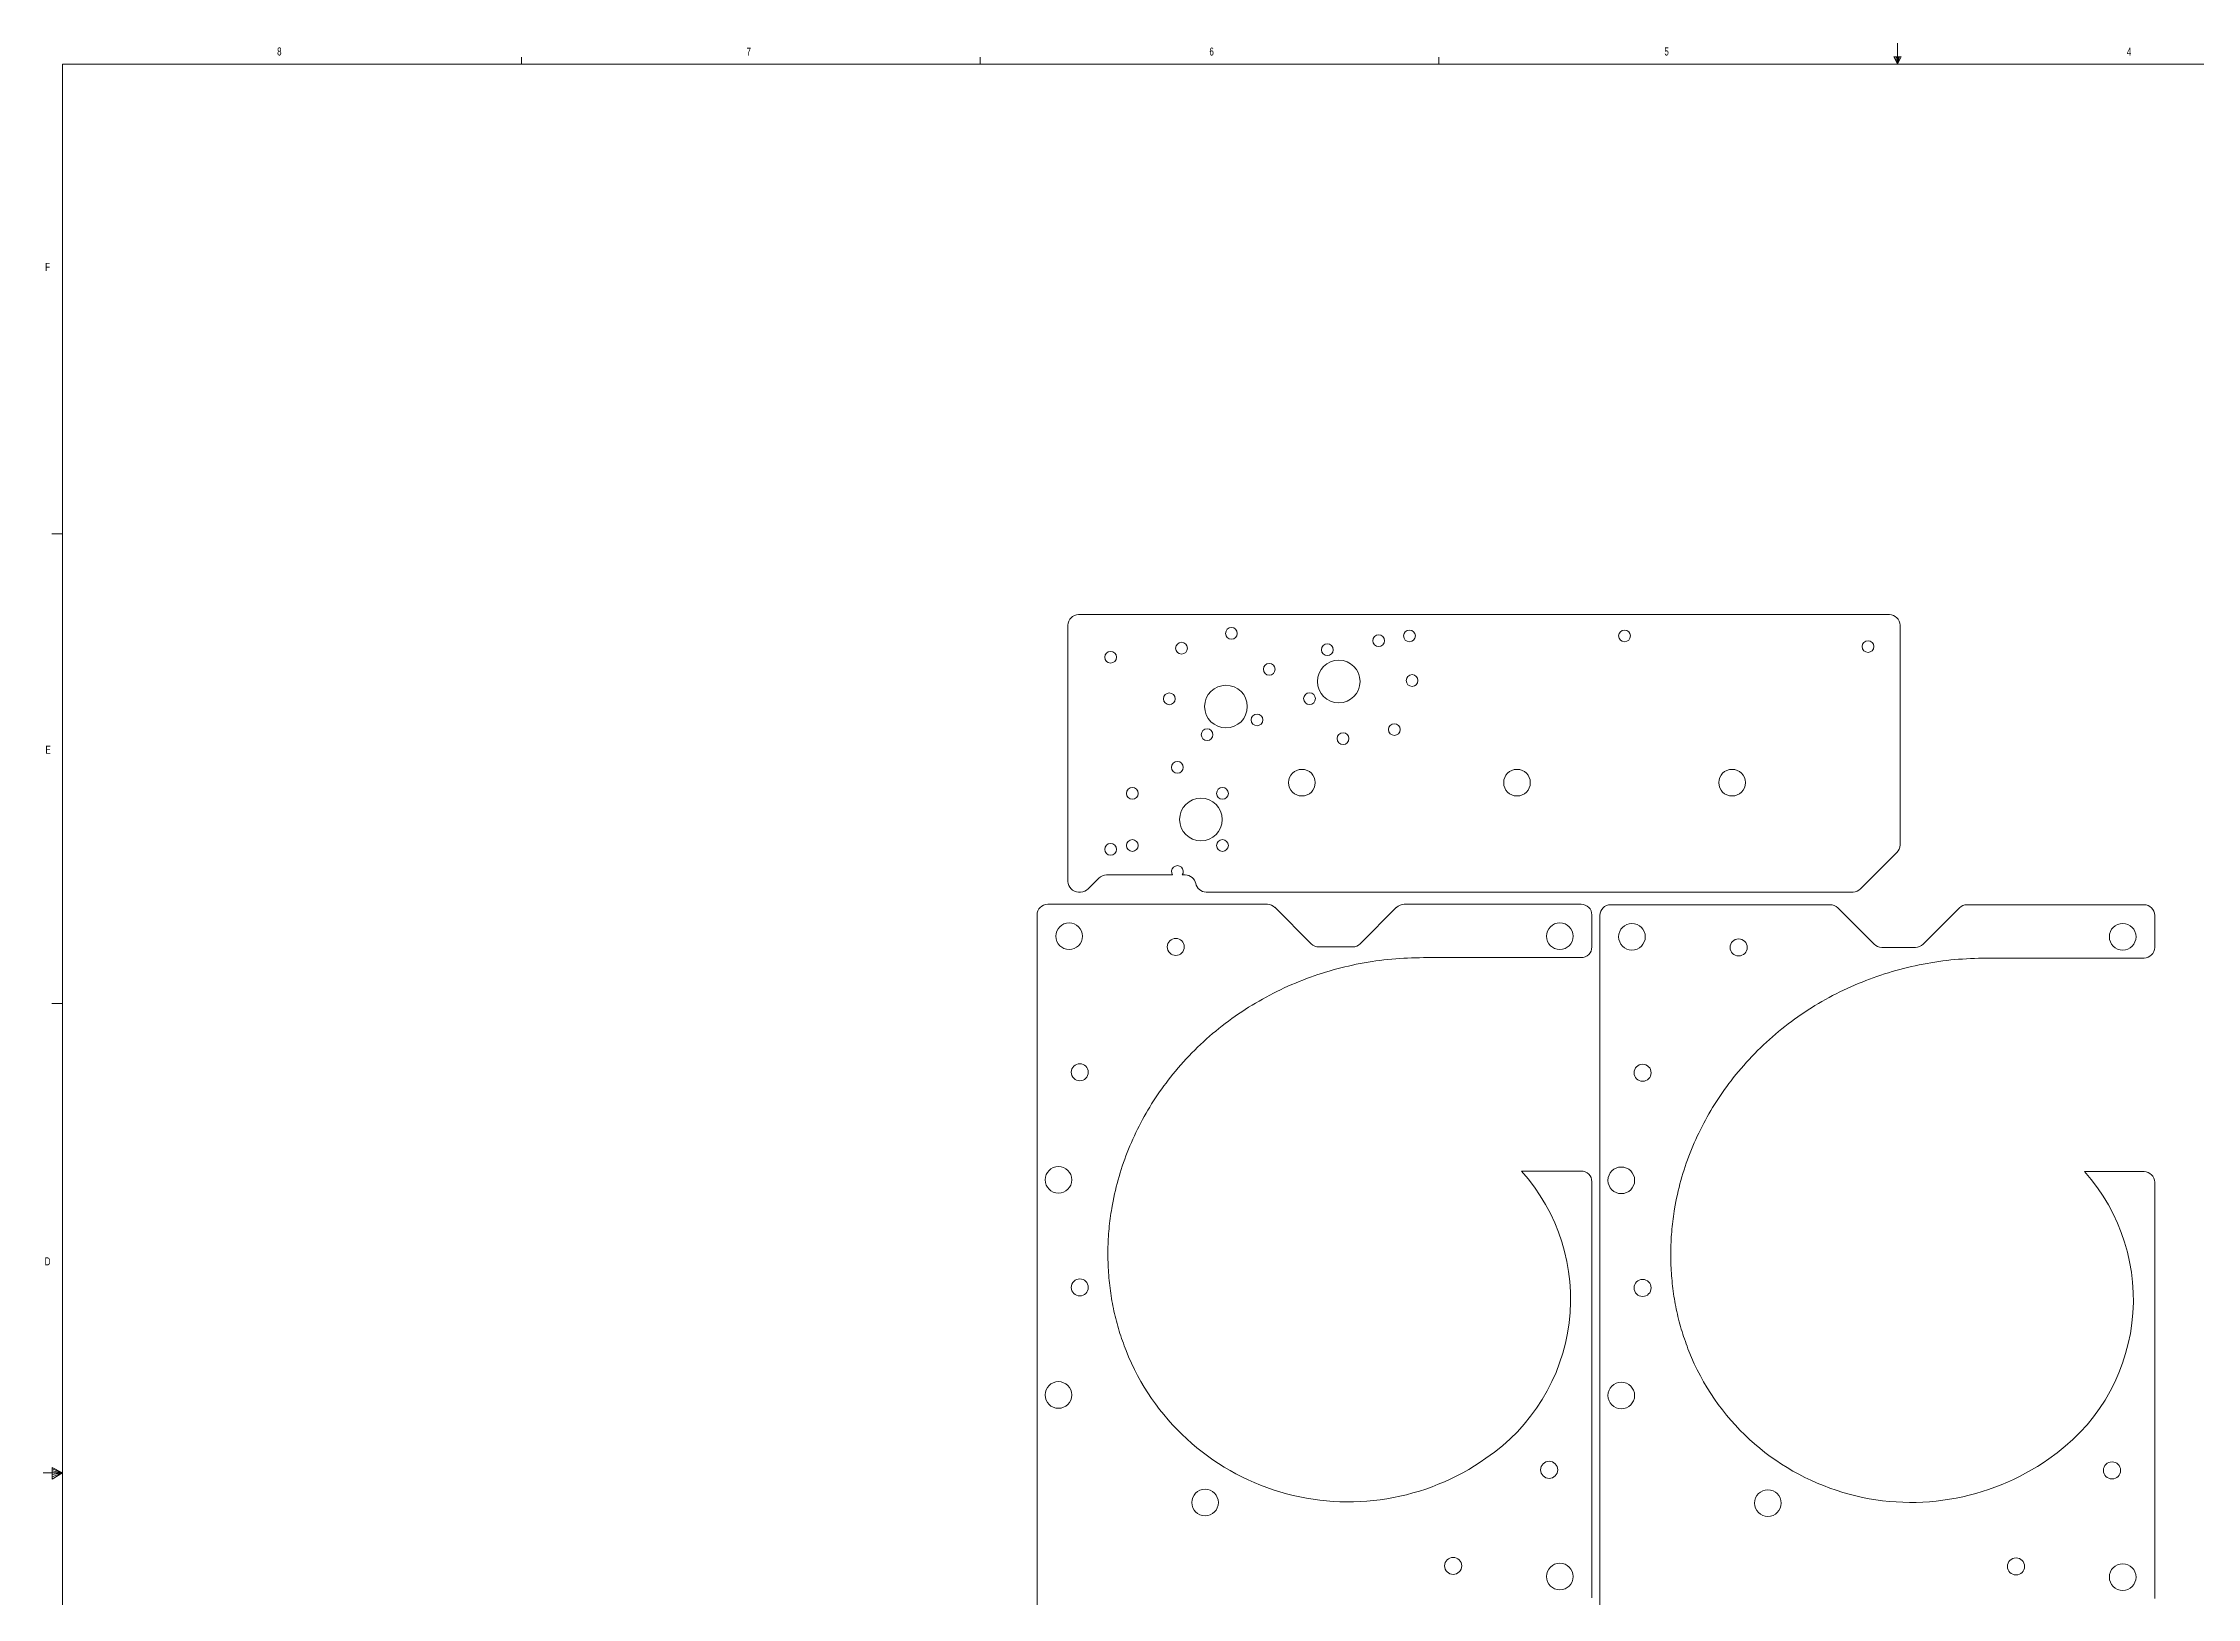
# Model space of a CAD drawing. Header units: inches. Extents: x 0 to 43.9, y 0 to 33.7.
# Drawn here: x 0.29 to 25.53, y 15.45 to 33.66 of the extents above; entities that cross this region are included whole.
import ezdxf

# ---------------------------------------------------------------- set-up
doc = ezdxf.new("R2010")
doc.units = ezdxf.units.IN
doc.header["$MEASUREMENT"] = 0
doc.styles.add('SLDTEXTSTYLE0', font='TXT', dxfattribs={"width": 0.75})

msp = doc.modelspace()

# ---------------------------------------------------------------- linework, layer by layer
at = {"color": 7, "linetype": 'Continuous', "lineweight": 0}
for p, q in [((22.023, 33.411), (22.023, 33.658)), ((0.523, 33.411), (43.523, 33.411)), ((0.523, 33.411), (0.523, 0.411)), ((5.898, 33.411), (5.898, 33.495)), ((11.273, 33.411), (11.273, 33.495)), ((16.648, 33.411), (16.648, 33.495)), ((21.981, 33.496), (22.067, 33.496)), ((22.023, 33.411), (21.981, 33.496)), ((22.023, 33.411), (21.989, 33.496)), ((22.023, 33.411), (22.009, 33.496)), ((22.023, 33.411), (22.036, 33.496)), ((22.023, 33.411), (22.046, 33.496)), ((22.023, 33.411), (22.067, 33.496)), ((0.523, 27.911), (0.398, 27.911)), ((0.523, 22.411), (0.398, 22.411)), ((0.523, 16.911), (0.294, 16.911)), ((0.399, 16.976), (0.399, 16.837)), ((0.523, 16.911), (0.399, 16.976)), ((0.399, 16.958), (0.523, 16.911)), ((0.399, 16.934), (0.523, 16.911)), ((0.399, 16.837), (0.523, 16.911)), ((0.399, 16.865), (0.523, 16.911)), ((0.399, 16.891), (0.523, 16.911))]:
    msp.add_line(p, q, dxfattribs=at)
at = {"color": 7, "linetype": 'Continuous', "lineweight": 15}
for p, q in [((12.302, 26.84), (12.302, 23.84)), ((21.927, 26.965), (12.427, 26.965)), ((22.052, 24.266), (22.052, 26.84)), ((22.016, 24.178), (21.589, 23.751)), ((12.666, 23.878), (12.539, 23.751)), ((13.529, 23.915), (12.754, 23.915)), ((13.677, 23.915), (13.641, 23.915)), ((14.639, 23.572), (12.066, 23.572)), ((12.427, 23.715), (12.451, 23.715)), ((13.922, 23.715), (21.501, 23.715)), ((14.727, 23.536), (15.154, 23.109)), ((15.727, 23.109), (16.154, 23.536)), ((18.316, 23.572), (16.242, 23.572)), ((21.234, 23.566), (18.661, 23.566)), ((21.322, 23.529), (21.749, 23.103)), ((22.322, 23.103), (22.749, 23.529)), ((24.911, 23.566), (22.837, 23.566)), ((11.941, 23.447), (11.941, 13.947)), ((18.441, 23.072), (18.441, 23.447)), ((18.536, 23.441), (18.536, 13.941)), ((25.036, 23.066), (25.036, 23.441)), ((15.242, 23.072), (15.639, 23.072)), ((21.837, 23.066), (22.234, 23.066)), ((16.47, 22.947), (18.316, 22.947)), ((23.065, 22.941), (24.911, 22.941)), ((18.316, 20.447), (17.618, 20.447)), ((18.441, 15.447), (18.441, 20.322)), ((24.911, 20.441), (24.213, 20.441)), ((25.036, 15.441), (25.036, 20.316))]:
    msp.add_line(p, q, dxfattribs=at)
for centre, radius in [((14.218, 26.744), 0.0689), ((16.304, 26.715), 0.0689), ((18.824, 26.715), 0.0689), ((12.802, 26.465), 0.0689), ((13.633, 26.571), 0.0689), ((15.342, 26.553), 0.0689), ((15.943, 26.659), 0.0689), ((21.677, 26.59), 0.0689), ((14.661, 26.324), 0.0689), ((15.475, 26.18), 0.25), ((16.335, 26.192), 0.0689), ((13.49, 25.978), 0.0689), ((14.154, 25.887), 0.25), ((15.133, 25.98), 0.0689), ((14.518, 25.731), 0.0689), ((13.933, 25.558), 0.0689), ((15.526, 25.512), 0.0689), ((16.127, 25.618), 0.0689), ((13.585, 25.175), 0.0689), ((15.044, 24.996), 0.156), ((17.564, 24.996), 0.156), ((20.084, 24.996), 0.156), ((13.057, 24.87), 0.0689), ((13.861, 24.565), 0.25), ((14.113, 24.87), 0.0689), ((12.802, 24.215), 0.0689), ((13.057, 24.26), 0.0689), ((14.113, 24.26), 0.0689), ((12.316, 23.197), 0.156), ((18.066, 23.197), 0.156), ((18.911, 23.191), 0.156), ((24.661, 23.191), 0.156), ((13.566, 23.072), 0.1), ((20.161, 23.066), 0.1), ((12.441, 21.604), 0.1), ((19.036, 21.598), 0.1), ((12.191, 20.344), 0.156), ((18.786, 20.338), 0.156), ((12.441, 19.084), 0.1), ((19.036, 19.078), 0.1), ((12.191, 17.824), 0.156), ((18.786, 17.818), 0.156), ((17.941, 16.947), 0.1), ((24.536, 16.941), 0.1), ((13.909, 16.564), 0.156), ((20.504, 16.558), 0.156), ((16.816, 15.822), 0.1), ((23.411, 15.816), 0.1), ((18.066, 15.697), 0.156), ((24.661, 15.691), 0.156)]:
    msp.add_circle(centre, radius, dxfattribs=at)
for centre, radius, start, end in [((12.427, 26.84), 0.125, 90, 180), ((21.927, 26.84), 0.125, 0, 90), ((21.927, 24.266), 0.125, 315, 0), ((13.585, 23.955), 0.0689, 324.1322, 215.8678), ((12.427, 23.84), 0.125, 180, 270), ((12.451, 23.84), 0.125, 270, 315), ((12.754, 23.79), 0.125, 90, 135), ((13.677, 23.79), 0.125, 11.537, 90), ((13.922, 23.84), 0.125, 191.537, 270), ((21.501, 23.84), 0.125, 270, 315), ((12.066, 23.447), 0.125, 90, 180), ((14.639, 23.447), 0.125, 45, 90), ((16.242, 23.447), 0.125, 90, 135), ((18.316, 23.447), 0.125, 0, 90), ((18.661, 23.441), 0.125, 90, 180), ((21.234, 23.441), 0.125, 45, 90), ((22.837, 23.441), 0.125, 90, 135), ((24.911, 23.441), 0.125, 0, 90), ((15.242, 23.197), 0.125, 225, 270), ((15.639, 23.197), 0.125, 270, 315), ((18.316, 23.072), 0.125, 270, 0), ((21.837, 23.191), 0.125, 225, 270), ((22.234, 23.191), 0.125, 270, 315), ((24.911, 23.066), 0.125, 270, 0), ((15.941, 18.947), 2.25, 304.034, 41.8103), ((18.316, 20.322), 0.125, 0, 90), ((22.536, 18.941), 2.25, 304.034, 41.8103), ((24.911, 20.316), 0.125, 0, 90), ((15.588, 19.373), 2.801, 201.5669, 305.1322), ((22.183, 19.367), 2.801, 201.5669, 305.1322)]:
    msp.add_arc(centre, radius, start, end, dxfattribs=at)
for points in [[(12.983, 18.344), (12.955, 18.42), (12.899, 18.571), (12.839, 18.807), (12.796, 19.045), (12.773, 19.287), (12.768, 19.53), (12.781, 19.772), (12.817, 20.045), (12.884, 20.345), (12.992, 20.667), (13.132, 20.977), (13.301, 21.272), (13.507, 21.559), (13.75, 21.835), (14.03, 22.092), (14.336, 22.319), (14.664, 22.513), (15.007, 22.672), (15.363, 22.795), (15.726, 22.883), (16.096, 22.937), (16.345, 22.944), (16.47, 22.947)], [(19.578, 18.338), (19.55, 18.413), (19.494, 18.565), (19.434, 18.8), (19.391, 19.039), (19.368, 19.281), (19.363, 19.524), (19.376, 19.766), (19.412, 20.038), (19.479, 20.339), (19.587, 20.661), (19.727, 20.971), (19.896, 21.266), (20.102, 21.553), (20.345, 21.829), (20.625, 22.086), (20.931, 22.313), (21.259, 22.507), (21.603, 22.666), (21.958, 22.789), (22.321, 22.876), (22.692, 22.931), (22.941, 22.938), (23.065, 22.941)]]:
    msp.add_open_spline(points, degree=3, knots=[0, 0, 0, 0, 0.035718, 0.071436, 0.107155, 0.142874, 0.178593, 0.214312, 0.250031, 0.300028, 0.350025, 0.400023, 0.450022, 0.500021, 0.556016, 0.612011, 0.668007, 0.724004, 0.780001, 0.835, 0.889999, 0.944999, 1, 1, 1, 1], dxfattribs=at)

# ---------------------------------------------------------------- texts
at = {"color": 7, "linetype": 'Continuous', "lineweight": 0, "char_height": 0.0938, "attachment_point": 1, "style": 'SLDTEXTSTYLE0'}
for s, insert in [('8', (3.036, 33.607)), ('7', (8.536, 33.605)), ('6', (13.96, 33.606)), ('5', (19.291, 33.607)), ('4', (24.709, 33.603)), ('F', (0.318, 31.084)), ('E', (0.322, 25.428)), ('D', (0.313, 19.436))]:
    msp.add_mtext(s, dxfattribs=dict(at, insert=insert))

doc.saveas('drawing.dxf')
